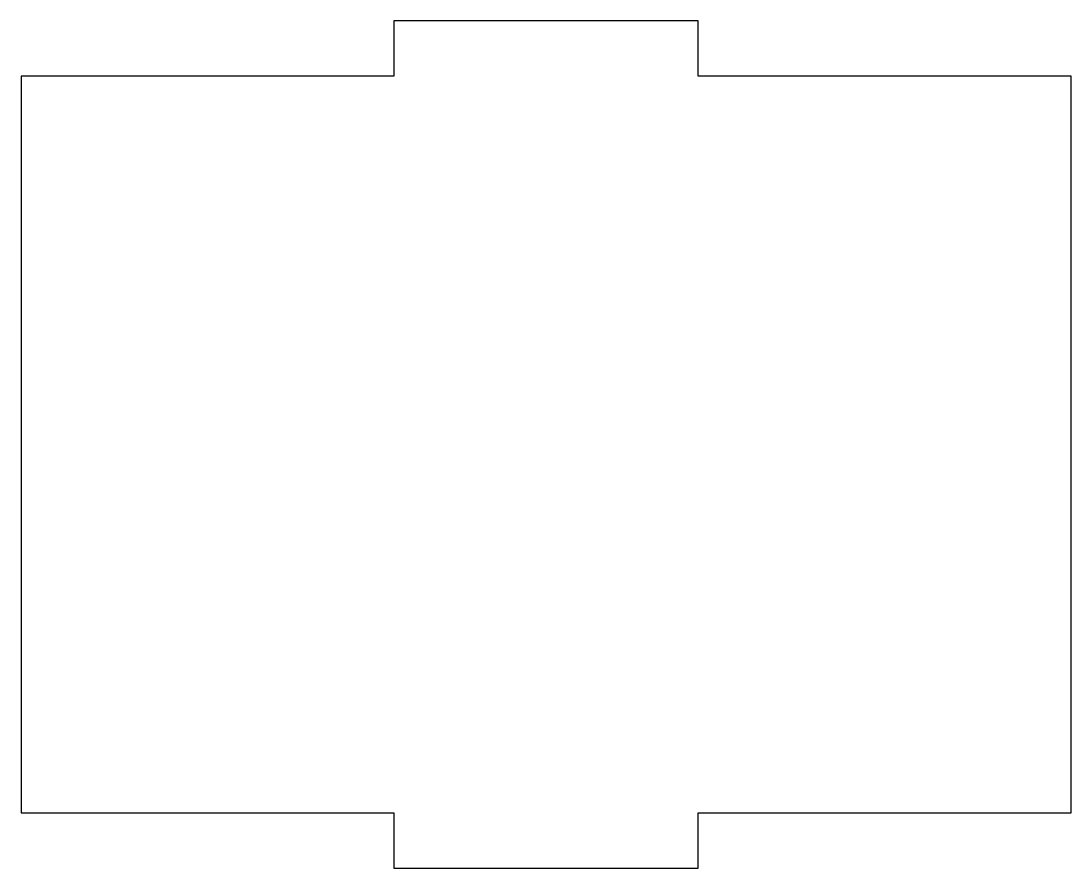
# Model space of a CAD drawing. Header units: millimetres. Extents: x -28.5 to 28.5, y 0 to 46.
import ezdxf

# ---------------------------------------------------------------- set-up
doc = ezdxf.new("R2010")
doc.units = ezdxf.units.MM
doc.layers.get('0').update_dxf_attribs({"linetype": 'CONTINUOUS'})

msp = doc.modelspace()

# ---------------------------------------------------------------- linework, layer by layer
msp.add_lwpolyline([(-28.5, 3), (-8.259, 3), (-8.259, 0), (8.259, 0), (8.259, 3), (28.5, 3), (28.5, 43), (8.259, 43), (8.259, 46), (-8.259, 46), (-8.259, 43), (-28.5, 43)], close=True)

doc.saveas('drawing.dxf')
